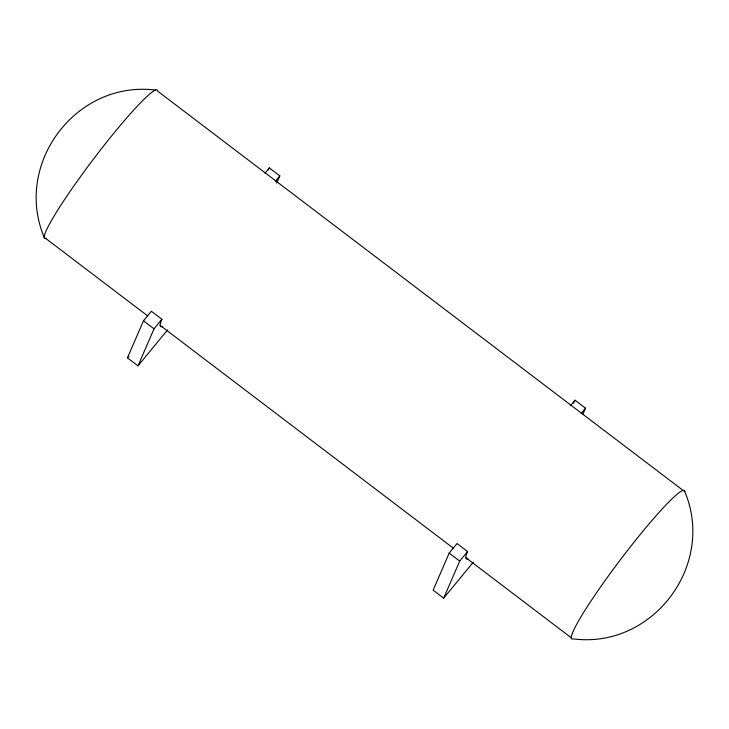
<?xml version="1.0" encoding="UTF-8"?>
<svg xmlns="http://www.w3.org/2000/svg" width="729" height="729" viewBox="0 0 729 729"><rect width="100%" height="100%" fill="white"/><g stroke="black" fill="none" stroke-linecap="round" stroke-linejoin="round"><path stroke-width="1.09" d="M167.634 329.845L137.991 365.876L127.447 357.866L143.485 320.806L151.35 311.256L161.884 319.266A93.121 9.085 -52.8 0 0 162.248 326.51M137.991 365.876L154.029 328.815L161.884 319.266M268.4 169.957L269.283 167.898L279.827 175.908L276.71 183.116M467.936 558.797A93.121 9.085 -52.8 0 1 467.571 551.543L457.037 543.533L449.173 553.092L433.135 590.153L443.679 598.163L473.321 562.132M443.679 598.163L459.717 561.102L467.571 551.543M573.641 403.265L574.971 400.185L585.515 408.194L582.845 414.364M265.001 173.11L269.283 167.898M127.447 357.866L128.896 356.117M275.544 181.12L279.827 175.908M570.689 405.397L574.971 400.185M581.223 413.407L585.515 408.194M155.66 90.104C76.308 79.962 13.25 163.715 44.177 237.271L147.787 315.994M684.823 491.729A93.121 9.085 -52.8 0 0 619.923 560.382A93.121 9.085 -52.8 0 0 573.34 638.896C652.692 649.038 715.75 565.285 684.823 491.729L157.774 91.243A93.121 9.085 -52.8 0 0 92.875 159.897A93.121 9.085 -52.8 0 0 46.291 238.41M160.134 325.38L453.465 548.272M465.822 557.658L571.226 637.757M143.485 320.806L154.029 328.815M449.173 553.092L459.717 561.102"/></g></svg>
